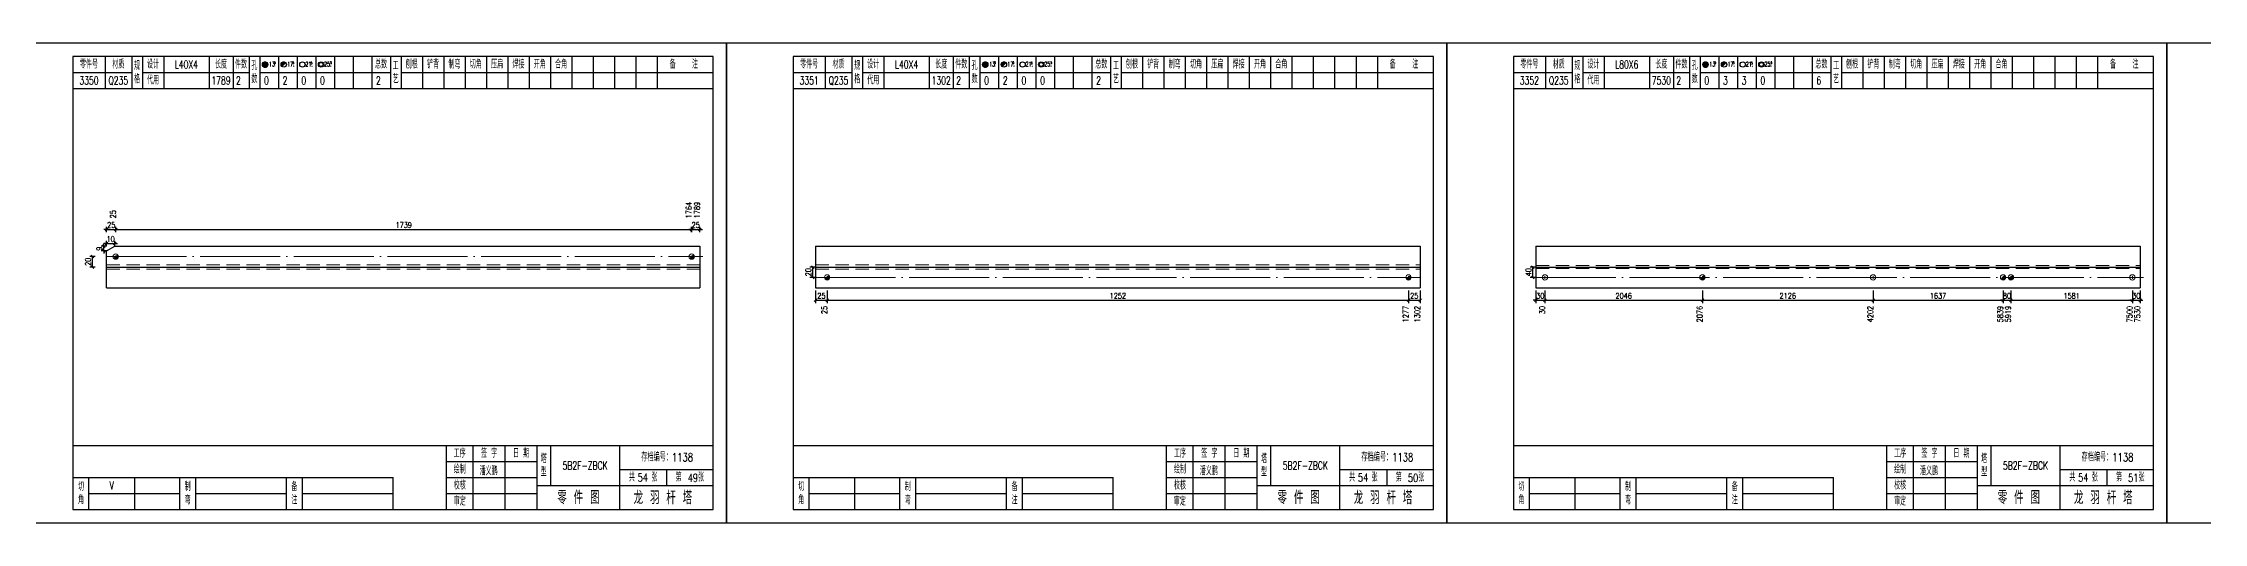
# Model space of a CAD drawing. Header units: millimetres. Extents: x 0 to 30240, y -10896 to -1348.
# Drawn here: x 12974 to 13784, y -10043 to -9863 of the extents above; entities that cross this region are included whole.
import ezdxf
from ezdxf.enums import TextEntityAlignment as Align

# ---------------------------------------------------------------- set-up
doc = ezdxf.new("R2010")
doc.units = ezdxf.units.MM
doc.header["$LTSCALE"] = 20
doc.header["$PDMODE"] = 1
doc.linetypes.add('DASHDOT2X', pattern=[1.75, 1.5, -0.125, 0, -0.125])
doc.linetypes.add('HIDDEN', pattern=[0.375, 0.25, -0.125])
for name, color, linetype, lineweight in [('1', 7, 'Continuous', 25), ('11', 3, 'Continuous', 13), ('2', 1, 'HIDDEN', 13), ('5', 1, 'Continuous', 13), ('7', 2, 'DASHDOT2X', 13)]:
    doc.layers.add(name, color=color, linetype=linetype, lineweight=lineweight)
doc.styles.get("Standard").update_dxf_attribs({"font": 'simplex', "width": 0.7, "bigfont": 'gbhzfs.shx'})
doc.styles.add('SYMBOL_TXT', font='txt.shx', dxfattribs={"width": 0.6})
doc.styles.add('TITLE_TXT', font='simplex.shx', dxfattribs={"width": 0.75, "height": 2.5, "bigfont": 'gbhzfs.shx'})
doc.dimstyles.get("Standard").update_dxf_attribs({"dimtxt": 2.1, "dimasz": 1, "dimexe": 1.05, "dimexo": 0, "dimgap": 0.63, "dimtad": 1, "dimzin": 0, "dimdsep": 46, "dimtxsty": 'standard', "dimblk": 'OBLIQUE', "dimblk1": 'OBLIQUE', "dimblk2": 'OBLIQUE', "dimcen": 0.09, "dimadec": 0, "dimazin": 0, "dimtfac": 1, "dimtdec": 1, "dimtix": 1, "dimtmove": 0, "dimatfit": 3, "dimfxl": 0, "dimtolj": 1, "dimtzin": 0, "dimarcsym": 0})
pattern_1 = [(0, (-3, 0), (0, 0.0125), [])]

# ---------------------------------------------------------------- blocks, each defined once
blk = doc.blocks.new('M12_HOLE')
h = blk.add_hatch()
h.set_pattern_fill('LINE', scale=0.1, style=0)
h.set_pattern_definition(pattern_1)
h.paths.add_polyline_path([(-5, 0, 1), (-1, 0, 1)])
at = {"color": 7}
blk.add_circle((-3, 0), 2, dxfattribs=at)
at = {"color": 7, "attachment_point": 1, "style": 'SYMBOL_TXT'}
for s, insert, char_height, width in [('13\\f??|b0|i0|c0|p54;.', (-0.1, 2.1), 3.5, 5.707), ('5', (3.7, 2.3), 1.8, 2.931)]:
    blk.add_mtext(s, dxfattribs=dict(at, insert=insert, char_height=char_height, width=width))
blk = doc.blocks.new('M16_HOLE')
h = blk.add_hatch()
h.set_pattern_fill('LINE', scale=0.1, style=0)
h.set_pattern_definition(pattern_1)
h.paths.add_polyline_path([(-1.6, 1.4, 0.668179), (-5, 0, 0.198912), (-4.4, -1.4)])
at = {"color": 7}
blk.add_circle((-3, 0), 2, dxfattribs=at)
at = {"color": 7, "attachment_point": 1, "style": 'SYMBOL_TXT'}
for s, insert, char_height, width in [('17.', (-0.4, 2.1), 3.5, 6.316), ('5', (3.6, 2.3), 1.8, 1.822)]:
    blk.add_mtext(s, dxfattribs=dict(at, insert=insert, char_height=char_height, width=width))
blk = doc.blocks.new('M20_HOLE')
at = {"color": 7}
blk.add_circle((-3, 0), 2, dxfattribs=at)
at = {"color": 7, "attachment_point": 1, "style": 'SYMBOL_TXT'}
for s, insert, char_height, width in [('21.', (-0.7, 2), 3.5, 6.074), ('5', (3.3, 2), 1.8, 1.458)]:
    blk.add_mtext(s, dxfattribs=dict(at, insert=insert, char_height=char_height, width=width))
blk = doc.blocks.new('M24_HOLE')
at = {"color": 7}
for radius in [2, 1.5]:
    blk.add_circle((-3, 0), radius, dxfattribs=at)
at = {"color": 7, "attachment_point": 1, "style": 'SYMBOL_TXT'}
for s, insert, char_height, width in [('25.', (-0.7, 2.1), 3.5, 2.429), ('5', (3.9, 2.3), 1.8, 1.944)]:
    blk.add_mtext(s, dxfattribs=dict(at, insert=insert, char_height=char_height, width=width))
blk = doc.blocks.new('JgCard')
for p, q in [((270, 180), (0, 180)), ((0, 180), (0, 0)), ((270, 0), (270, 180)), ((265, 175), (25, 175)), ((25, 175), (25, 5)), ((37, 175), (37, 163)), ((47, 175), (47, 163)), ((51, 175), (51, 163)), ((59, 175), (59, 163)), ((76, 175), (76, 163)), ((85, 175), (85, 163)), ((91, 175), (91, 163)), ((95, 175), (95, 163)), ((102, 175), (102, 163)), ((109, 175), (109, 163)), ((116, 175), (116, 163)), ((123, 175), (123, 163)), ((130, 175), (130, 163)), ((137, 175), (137, 163)), ((144, 175), (144, 163)), ((148, 175), (148, 163)), ((156, 175), (156, 163)), ((164, 175), (164, 163)), ((172, 175), (172, 163)), ((180, 175), (180, 163)), ((188, 175), (188, 163)), ((196, 175), (196, 163)), ((204, 175), (204, 163)), ((212, 175), (212, 163)), ((220, 175), (220, 163)), ((228, 175), (228, 163)), ((236, 175), (236, 163)), ((244, 175), (244, 163)), ((265, 5), (265, 175)), ((25, 169), (47, 169)), ((25, 163), (265, 163)), ((51, 169), (91, 169)), ((95, 169), (144, 169)), ((148, 169), (265, 169)), ((25, 29), (265, 29)), ((165, 5), (165, 29)), ((175, 5), (175, 29)), ((187, 5), (187, 29)), ((199, 5), (199, 29)), ((204, 29), (204, 14)), ((230, 5), (230, 29)), ((25, 17), (145, 17)), ((31, 5), (31, 17)), ((48, 17), (48, 5)), ((65, 5), (65, 17)), ((71, 5), (71, 17)), ((105, 5), (105, 17)), ((111, 5), (111, 17)), ((145, 5), (145, 17)), ((165, 23), (199, 23)), ((165, 17), (199, 17)), ((230, 20), (265, 20)), ((247.5, 20), (247.5, 14)), ((31, 11), (65, 11)), ((71, 11), (105, 11)), ((111, 11), (145, 11)), ((165, 11), (199, 11)), ((199, 14), (265, 14)), ((0, 0), (270, 0)), ((25, 5), (265, 5))]:
    blk.add_line(p, q)
blk.add_lwpolyline([(96.03, 171.99, -1), (98.03, 171.99, -1)], format="xyb", close=True)
blk.add_point((145, 96))
at = {"xscale": 0.5, "yscale": 0.5, "zscale": 0.5}
for name, p in [('M12_HOLE', (98.53, 171.99)), ('M16_HOLE', (105.5, 172)), ('M20_HOLE', (112.5, 172)), ('M24_HOLE', (119.5, 172))]:
    blk.add_blockref(name, p, dxfattribs=at)
at = {"style": 'TITLE_TXT', "width": 0.75}
for s, height, p in [('存档编号：1138', 3.076, (238.02, 23.07)), ('潘义鹏', 3, (177.45, 17.91)), ('龙 羽 杆 塔', 5, (235.17, 6.97))]:
    blk.add_text(s, height=height, dxfattribs=at).set_placement(p)
at = {"attachment_point": 5, "style": 'TITLE_TXT'}
for s, insert, char_height, width in [('零件号', (31, 172), 3, 15), ('材质', (42, 172), 3, 8), ('规格', (49, 169), 3, 4), ('设计', (55, 172), 3, 8), ('长度', (80.5, 172), 3, 8), ('件数', (88, 172), 3, 6), ('孔数', (93, 169), 3, 4), ('总数', (140.5, 172), 3, 7), ('工\\P艺', (146, 169), 3, 4), ('刨根', (152, 172), 3, 8), ('铲背', (160, 172), 3, 8), ('制弯', (168, 172), 3, 8), ('切角', (176, 172), 3, 8), ('压扁', (184, 172), 3, 8), ('焊接', (192, 172), 3, 8), ('开角', (200, 172), 3, 8), ('合角', (208, 172), 3, 8), ('备    注', (254, 172), 3, 22), ('代用', (55, 166), 3, 8), ('工序', (170, 26), 3, 10), ('签 字', (181, 26), 3, 12), ('日 期', (193, 26), 3, 12), ('塔\\P型', (201.5, 21.5), 3, 5), ('绘制', (170, 20), 3, 10), ('共    张', (238.75, 17), 3, 17.5), ('第    张', (256.25, 17), 3, 17.5), ('切\\P角', (28, 11), 3, 6), ('制\\P弯', (68, 11), 3, 6), ('备\\P注', (108, 11), 3, 6), ('校核', (170, 14), 3, 10), ('审定', (170, 8), 3, 10), ('零 件 图', (214.5, 9.5), 5, 31)]:
    blk.add_mtext(s, dxfattribs=dict(at, insert=insert, char_height=char_height, width=width))
blk = doc.blocks.new('M16')
for p, q in [((-0.71, -0.71), (0.71, 0.71)), ((-0.4, 0), (0.4, 0)), ((0, 0.4), (0, -0.4))]:
    blk.add_line(p, q)
blk.add_circle((0, 0), 1)
for radius in [0.8, 0.6, 0.4, 0.2]:
    blk.add_arc((0, 0), radius, 225, 45)
blk = doc.blocks.new('_Oblique')
at = {"color": 0, "linetype": 'ByBlock', "lineweight": -2}
blk.add_line((-0.5, -0.5), (0.5, 0.5), dxfattribs=at)
blk = doc.blocks.new('*D5199')
at = {"layer": '11', "color": 0, "lineweight": -2}
for p, q in [((12997.6, -9932.75), (12996.6, -9932.75)), ((12997.6, -9933.8), (12997.6, -9931.7)), ((12997.6, -9932.75), (13001.04, -9932.75)), ((13001.04, -9933.8), (13001.04, -9931.7)), ((13001.04, -9932.75), (13002.04, -9932.75))]:
    blk.add_line(p, q, dxfattribs=at)
at = {"layer": 'Defpoints', "color": 0}
for p in [(12997.6, -9933.8), (13001.04, -9932.75), (13001.04, -9933.8)]:
    blk.add_point(p, dxfattribs=at)
at = {"layer": '11', "color": 0, "lineweight": -2}
blk.add_blockref('_Oblique', (12997.6, -9932.75), dxfattribs=at)
at = {"layer": '11', "color": 0, "lineweight": -2, "rotation": 180}
blk.add_blockref('_Oblique', (13001.04, -9932.75), dxfattribs=at)
at = {"layer": '11', "color": 0, "insert": (12999.32, -9931.07), "char_height": 2.1, "attachment_point": 5}
blk.add_mtext('\\A1;25', dxfattribs=at)
blk = doc.blocks.new('*D5201')
at = {"layer": '11', "color": 0, "lineweight": -2}
for p, q in [((13216.94, -9932.75), (13215.94, -9932.75)), ((13216.94, -9933.8), (13216.94, -9931.7)), ((13216.94, -9932.75), (13220, -9932.75)), ((13220, -9933.8), (13220, -9931.7)), ((13220, -9932.75), (13221, -9932.75))]:
    blk.add_line(p, q, dxfattribs=at)
at = {"layer": 'Defpoints', "color": 0}
for p in [(13216.94, -9933.8), (13220, -9932.75), (13220, -9933.8)]:
    blk.add_point(p, dxfattribs=at)
at = {"layer": '11', "color": 0, "lineweight": -2}
blk.add_blockref('_Oblique', (13216.94, -9932.75), dxfattribs=at)
at = {"layer": '11', "color": 0, "lineweight": -2, "rotation": 180}
blk.add_blockref('_Oblique', (13220, -9932.75), dxfattribs=at)
at = {"layer": '11', "color": 0, "insert": (13218.47, -9931.07), "char_height": 2.1, "attachment_point": 5}
blk.add_mtext('\\A1;25', dxfattribs=at)
blk = doc.blocks.new('*D5202')
at = {"layer": '11', "color": 0, "lineweight": -2}
for p, q in [((12996.55, -9939.05), (12996.55, -9938.05)), ((12997.6, -9939.05), (12995.5, -9939.05)), ((12997.6, -9940.8), (12995.5, -9940.8)), ((12996.55, -9940.8), (12996.55, -9939.05)), ((12996.55, -9940.8), (12996.55, -9941.8))]:
    blk.add_line(p, q, dxfattribs=at)
at = {"layer": 'Defpoints', "color": 0}
for p in [(12996.55, -9939.05), (12997.6, -9939.05), (12997.6, -9940.8)]:
    blk.add_point(p, dxfattribs=at)
at = {"layer": '11', "color": 0, "lineweight": -2}
for p, rotation in [((12996.55, -9939.05), 270), ((12996.55, -9940.8), 90)]:
    blk.add_blockref('_Oblique', p, dxfattribs=dict(at, rotation=rotation))
at = {"layer": '11', "color": 0, "insert": (12994.87, -9939.92), "char_height": 2.1, "attachment_point": 5, "rotation": 90}
blk.add_mtext('\\A1;9', dxfattribs=at)
blk = doc.blocks.new('*D5203')
at = {"layer": '11', "color": 0, "lineweight": -2}
for p, q in [((12997.6, -9938), (12996.6, -9938)), ((12997.6, -9939.05), (12997.6, -9936.95)), ((12997.6, -9938), (13000.63, -9938)), ((13000.63, -9939.05), (13000.63, -9936.95)), ((13000.63, -9938), (13001.63, -9938))]:
    blk.add_line(p, q, dxfattribs=at)
at = {"layer": 'Defpoints', "color": 0}
for p in [(13000.63, -9938), (12997.6, -9939.05), (13000.63, -9939.05)]:
    blk.add_point(p, dxfattribs=at)
at = {"layer": '11', "color": 0, "lineweight": -2}
blk.add_blockref('_Oblique', (12997.6, -9938), dxfattribs=at)
at = {"layer": '11', "color": 0, "lineweight": -2, "rotation": 180}
blk.add_blockref('_Oblique', (13000.63, -9938), dxfattribs=at)
at = {"layer": '11', "color": 0, "insert": (12999.11, -9936.32), "char_height": 2.1, "attachment_point": 5}
blk.add_mtext('\\A1;10', dxfattribs=at)
blk = doc.blocks.new('M20')
for p, q in [((-0.5, 0), (0.5, 0)), ((0, -0.5), (0, 0.5))]:
    blk.add_line(p, q)
blk.add_circle((0, 0), 1)
blk = doc.blocks.new('*D5209')
at = {"layer": '11', "color": 0, "lineweight": -2}
for p, q in [((13533.4, -9959.31), (13532.4, -9959.31)), ((13533.4, -9955.64), (13533.4, -9960.36)), ((13533.4, -9959.31), (13536.84, -9959.31)), ((13536.84, -9955.64), (13536.84, -9960.36)), ((13536.84, -9959.31), (13537.84, -9959.31))]:
    blk.add_line(p, q, dxfattribs=at)
at = {"layer": 'Defpoints', "color": 0}
for p in [(13533.4, -9955.64), (13536.84, -9955.64), (13536.84, -9959.31)]:
    blk.add_point(p, dxfattribs=at)
at = {"layer": '11', "color": 0, "lineweight": -2}
blk.add_blockref('_Oblique', (13533.4, -9959.31), dxfattribs=at)
at = {"layer": '11', "color": 0, "lineweight": -2, "rotation": 180}
blk.add_blockref('_Oblique', (13536.84, -9959.31), dxfattribs=at)
at = {"layer": '11', "color": 0, "insert": (13535.12, -9957.63), "char_height": 2.1, "attachment_point": 5}
blk.add_mtext('\\A1;30', dxfattribs=at)
blk = doc.blocks.new('*D5213')
at = {"layer": '11', "color": 0, "lineweight": -2}
for p, q in [((13708.58, -9959.31), (13707.58, -9959.31)), ((13708.58, -9955.64), (13708.58, -9960.36)), ((13708.58, -9959.31), (13711.52, -9959.31)), ((13711.52, -9955.64), (13711.52, -9960.36)), ((13711.52, -9959.31), (13712.52, -9959.31))]:
    blk.add_line(p, q, dxfattribs=at)
at = {"layer": 'Defpoints', "color": 0}
for p in [(13708.58, -9955.64), (13711.52, -9955.64), (13711.52, -9959.31)]:
    blk.add_point(p, dxfattribs=at)
at = {"layer": '11', "color": 0, "lineweight": -2}
blk.add_blockref('_Oblique', (13708.58, -9959.31), dxfattribs=at)
at = {"layer": '11', "color": 0, "lineweight": -2, "rotation": 180}
blk.add_blockref('_Oblique', (13711.52, -9959.31), dxfattribs=at)
at = {"layer": '11', "color": 0, "insert": (13710.05, -9957.63), "char_height": 2.1, "attachment_point": 5}
blk.add_mtext('\\A1;80', dxfattribs=at)
blk = doc.blocks.new('*D5215')
at = {"layer": '11', "color": 0, "lineweight": -2}
for p, q in [((13757.06, -9959.31), (13756.06, -9959.31)), ((13757.06, -9955.64), (13757.06, -9960.36)), ((13757.06, -9959.31), (13760, -9959.31)), ((13760, -9955.64), (13760, -9960.36)), ((13760, -9959.31), (13761, -9959.31))]:
    blk.add_line(p, q, dxfattribs=at)
at = {"layer": 'Defpoints', "color": 0}
for p in [(13757.06, -9955.64), (13760, -9955.64), (13760, -9959.31)]:
    blk.add_point(p, dxfattribs=at)
at = {"layer": '11', "color": 0, "lineweight": -2}
blk.add_blockref('_Oblique', (13757.06, -9959.31), dxfattribs=at)
at = {"layer": '11', "color": 0, "lineweight": -2, "rotation": 180}
blk.add_blockref('_Oblique', (13760, -9959.31), dxfattribs=at)
at = {"layer": '11', "color": 0, "insert": (13758.53, -9957.63), "char_height": 2.1, "attachment_point": 5}
blk.add_mtext('\\A1;30', dxfattribs=at)

msp = doc.modelspace()

# ---------------------------------------------------------------- linework, layer by layer
at = {"layer": '1'}
for p, q in [((12997.6, -9940.796), (13000.627, -9939.048)), ((12997.6, -9946.818), (12997.6, -9940.796)), ((13000.627, -9939.048), (13220, -9939.048)), ((13220, -9939.048), (13220, -9954.588)), ((13263.4, -9939.048), (13263.4, -9954.588)), ((13263.4, -9939.048), (13490, -9939.048)), ((13490, -9939.048), (13490, -9954.588)), ((13533.4, -9939.048), (13533.4, -9954.588)), ((13533.4, -9939.048), (13760, -9939.048)), ((13760, -9939.048), (13760, -9954.588)), ((12997.6, -9954.588), (12997.6, -9946.818)), ((12997.6, -9946.818), (13220, -9946.818)), ((12997.6, -9954.588), (13220, -9954.588)), ((13263.4, -9946.818), (13490, -9946.818)), ((13263.4, -9954.588), (13490, -9954.588)), ((13533.4, -9946.818), (13760, -9946.818)), ((13533.4, -9954.588), (13760, -9954.588))]:
    msp.add_line(p, q, dxfattribs=at)
at = {"layer": '2'}
for p, q in [((12997.6, -9946.041), (13220, -9946.041)), ((13263.4, -9946.041), (13490, -9946.041)), ((13533.4, -9946.235), (13760, -9946.235)), ((12997.6, -9947.595), (13220, -9947.595)), ((13263.4, -9947.595), (13490, -9947.595)), ((13533.4, -9947.401), (13760, -9947.401))]:
    msp.add_line(p, q, dxfattribs=at)
at = {"layer": '7'}
for p, q in [((12997.6, -9942.933), (13221.141, -9942.933)), ((13263.4, -9950.703), (13489.876, -9950.703)), ((13533.4, -9950.703), (13761.26, -9950.703))]:
    msp.add_line(p, q, dxfattribs=at)

# ---------------------------------------------------------------- block references
at = {"layer": '1'}
for p in [(12960, -10042.818), (13230, -10042.818), (13500, -10042.818), (13770, -10042.818)]:
    msp.add_blockref('JgCard', p, dxfattribs=at)
at = {"layer": '5'}
for name, p in [('M16', (13001.04, -9942.933)), ('M16', (13216.941, -9942.933)), ('M16', (13267.752, -9950.703)), ('M16', (13485.676, -9950.703)), ('M20', (13536.84, -9950.703)), ('M16', (13595.872, -9950.703)), ('M20', (13659.849, -9950.703)), ('M16', (13708.578, -9950.703)), ('M16', (13711.518, -9950.703)), ('M20', (13757.06, -9950.703))]:
    msp.add_blockref(name, p, dxfattribs=at)

# ---------------------------------------------------------------- texts
at = {"style": 'TITLE_TXT', "width": 0.75}
for s, p in [('54', (13196.712, -10027.328)), ('49', (13215.466, -10027.433)), ('54', (13466.712, -10027.328)), ('50', (13485.466, -10027.433)), ('54', (13736.712, -10027.328)), ('51', (13755.466, -10027.433))]:
    msp.add_text(s, height=3, dxfattribs=at).set_placement(p)
at = {"layer": '1', "width": 0.7}
for s, p in [('L40X4', (13027.5, -9870.818)), ('L40X4', (13297.5, -9870.818)), ('L80X6', (13567.5, -9870.818)), ('3350', (12991, -9876.818)), ('Q235', (13002, -9876.818)), ('1789', (13040.5, -9876.818)), ('2', (13047, -9876.818)), ('0', (13057.5, -9876.818)), ('2', (13064.5, -9876.818)), ('0', (13071.5, -9876.818)), ('0', (13078.5, -9876.818)), ('2', (13099.5, -9876.818)), ('3351', (13261, -9876.818)), ('Q235', (13272, -9876.818)), ('1302', (13310.5, -9876.818)), ('2', (13317, -9876.818)), ('0', (13327.5, -9876.818)), ('2', (13334.5, -9876.818)), ('0', (13341.5, -9876.818)), ('0', (13348.5, -9876.818)), ('2', (13369.5, -9876.818)), ('3352', (13531, -9876.818)), ('Q235', (13542, -9876.818)), ('7530', (13580.5, -9876.818)), ('2', (13587, -9876.818)), ('0', (13597.5, -9876.818)), ('3', (13604.5, -9876.818)), ('3', (13611.5, -9876.818)), ('0', (13618.5, -9876.818)), ('6', (13639.5, -9876.818)), ('V', (12999.5, -10028.818))]:
    msp.add_text(s, height=3, dxfattribs=at).set_placement(p, align=Align.MIDDLE_CENTER)
for s, p in [('25', (13001.035, -9928.548)), ('1764', (13216.892, -9928.548)), ('1789', (13220, -9928.548))]:
    msp.add_text(s, height=2.1, rotation=90, dxfattribs=at).set_placement(p)
for s, p in [('25', (13267.752, -9961.413)), ('1277', (13485.648, -9961.413)), ('1302', (13490, -9961.413)), ('30', (13536.84, -9961.413)), ('2076', (13595.873, -9961.413)), ('4202', (13659.852, -9961.413)), ('5839', (13708.566, -9961.413)), ('5919', (13711.503, -9961.413)), ('7500', (13757.071, -9961.413)), ('7530', (13760, -9961.413))]:
    msp.add_text(s, height=2.1, rotation=90, dxfattribs=at).set_placement(p, align=Align.RIGHT)
at = {"layer": '1', "char_height": 3, "width": 26, "attachment_point": 5}
for insert in [(13177, -10021.318), (13447, -10021.318), (13717, -10021.318)]:
    msp.add_mtext('5B2F-ZBCK', dxfattribs=dict(at, insert=insert))

# ---------------------------------------------------------------- dimensions: what is measured, and where the dimension line sits
at = {"layer": '1'}
for base, p1, p2, text in [((12992.35, -9942.933), (12993.35, -9946.818), (12993.35, -9942.933), '20'), ((13262.35, -9946.818), (13263.35, -9950.703), (13263.35, -9946.818), '20'), ((13532.35, -9946.818), (13533.35, -9950.703), (13533.35, -9946.818), '40')]:
    msp.add_linear_dim(base=base, p1=p1, p2=p2, angle=90, text=text, dimstyle='standard', dxfattribs=at).render()
at = {"layer": '11'}
for base, p1, p2, text, picture, middle in [((13001.04, -9932.748), (12997.6, -9933.798), (13001.04, -9933.798), '25', '*D5199', (12999.32, -9931.068)), ((13220, -9932.748), (13216.941, -9933.798), (13220, -9933.798), '25', '*D5201', (13218.47, -9931.068)), ((13000.627, -9937.998), (12997.6, -9939.048), (13000.627, -9939.048), '10', '*D5203', (12999.114, -9936.318)), ((13536.84, -9959.313), (13533.4, -9955.638), (13536.84, -9955.638), '30', '*D5209', (13535.12, -9957.633)), ((13711.518, -9959.313), (13708.578, -9955.638), (13711.518, -9955.638), '80', '*D5213', (13710.048, -9957.633)), ((13760, -9959.313), (13757.06, -9955.638), (13760, -9955.638), '30', '*D5215', (13758.53, -9957.633))]:
    dim = msp.add_linear_dim(base=base, p1=p1, p2=p2, text=text, dimstyle='standard', dxfattribs=at)
    dim.commit()
    dim.dimension.update_dxf_attribs({"geometry": picture, "text_midpoint": middle})
for base, p1, p2, text in [((13216.941, -9932.748), (13001.04, -9933.798), (13216.941, -9933.798), '1739'), ((13267.752, -9959.313), (13263.4, -9955.638), (13267.752, -9955.638), '25'), ((13485.676, -9959.313), (13267.752, -9955.638), (13485.676, -9955.638), '1252'), ((13490, -9959.313), (13485.676, -9955.638), (13490, -9955.638), '25'), ((13595.872, -9959.313), (13536.84, -9955.638), (13595.872, -9955.638), '2046'), ((13659.849, -9959.313), (13595.872, -9955.638), (13659.849, -9955.638), '2126'), ((13708.578, -9959.313), (13659.849, -9955.638), (13708.578, -9955.638), '1637'), ((13757.06, -9959.313), (13711.518, -9955.638), (13757.06, -9955.638), '1581')]:
    msp.add_linear_dim(base=base, p1=p1, p2=p2, text=text, dimstyle='standard', dxfattribs=at).render()
dim = msp.add_linear_dim(base=(12996.55, -9939.048), p1=(12997.6, -9940.796), p2=(12997.6, -9939.048), angle=90, text='9', dimstyle='standard', dxfattribs=at)
dim.commit()
dim.dimension.update_dxf_attribs({"geometry": '*D5202', "text_midpoint": (12994.87, -9939.922)})

doc.saveas('drawing.dxf')
